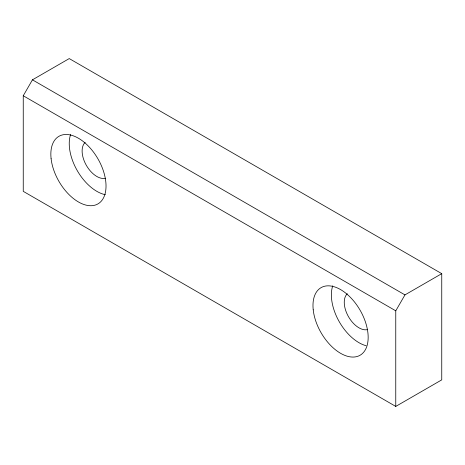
<?xml version="1.0" encoding="UTF-8"?>
<svg xmlns="http://www.w3.org/2000/svg" width="465" height="465" viewBox="0 0 465 465"><rect width="100%" height="100%" fill="white"/><g stroke="black" fill="none" stroke-linecap="round" stroke-linejoin="round"><path stroke-width="0.7" d="M23.25 95.761L32.445 79.829L69.239 58.584L441.75 273.653L441.75 379.864L395.762 406.416L23.25 191.347L23.25 95.761L395.762 310.823L395.762 406.416M395.762 310.823L404.957 294.897L441.75 273.653M32.445 79.829L404.957 294.897M367.414 329.621A20.815 12.014 60 0 1 348.337 316.438A20.815 12.014 60 0 1 347.297 293.741M105.276 178.275A20.815 12.014 60 0 1 86.199 165.098A20.815 12.014 60 0 1 85.159 142.4M105.357 194.707A39.025 22.529 60 0 1 77.324 170.748A39.025 22.529 60 0 1 70.587 134.49M366.112 345.728A39.025 22.529 60 0 1 338.956 321.205A39.025 22.529 60 0 1 332.725 285.83M313.218 309.812A39.025 22.529 60 0 0 357.37 356.423A39.025 22.529 60 0 0 351.133 298.106A39.025 22.529 60 0 0 313.218 309.812M51.08 158.466A39.025 22.529 60 0 0 95.232 205.082A39.025 22.529 60 0 0 88.995 146.766A39.025 22.529 60 0 0 51.08 158.466"/></g></svg>
